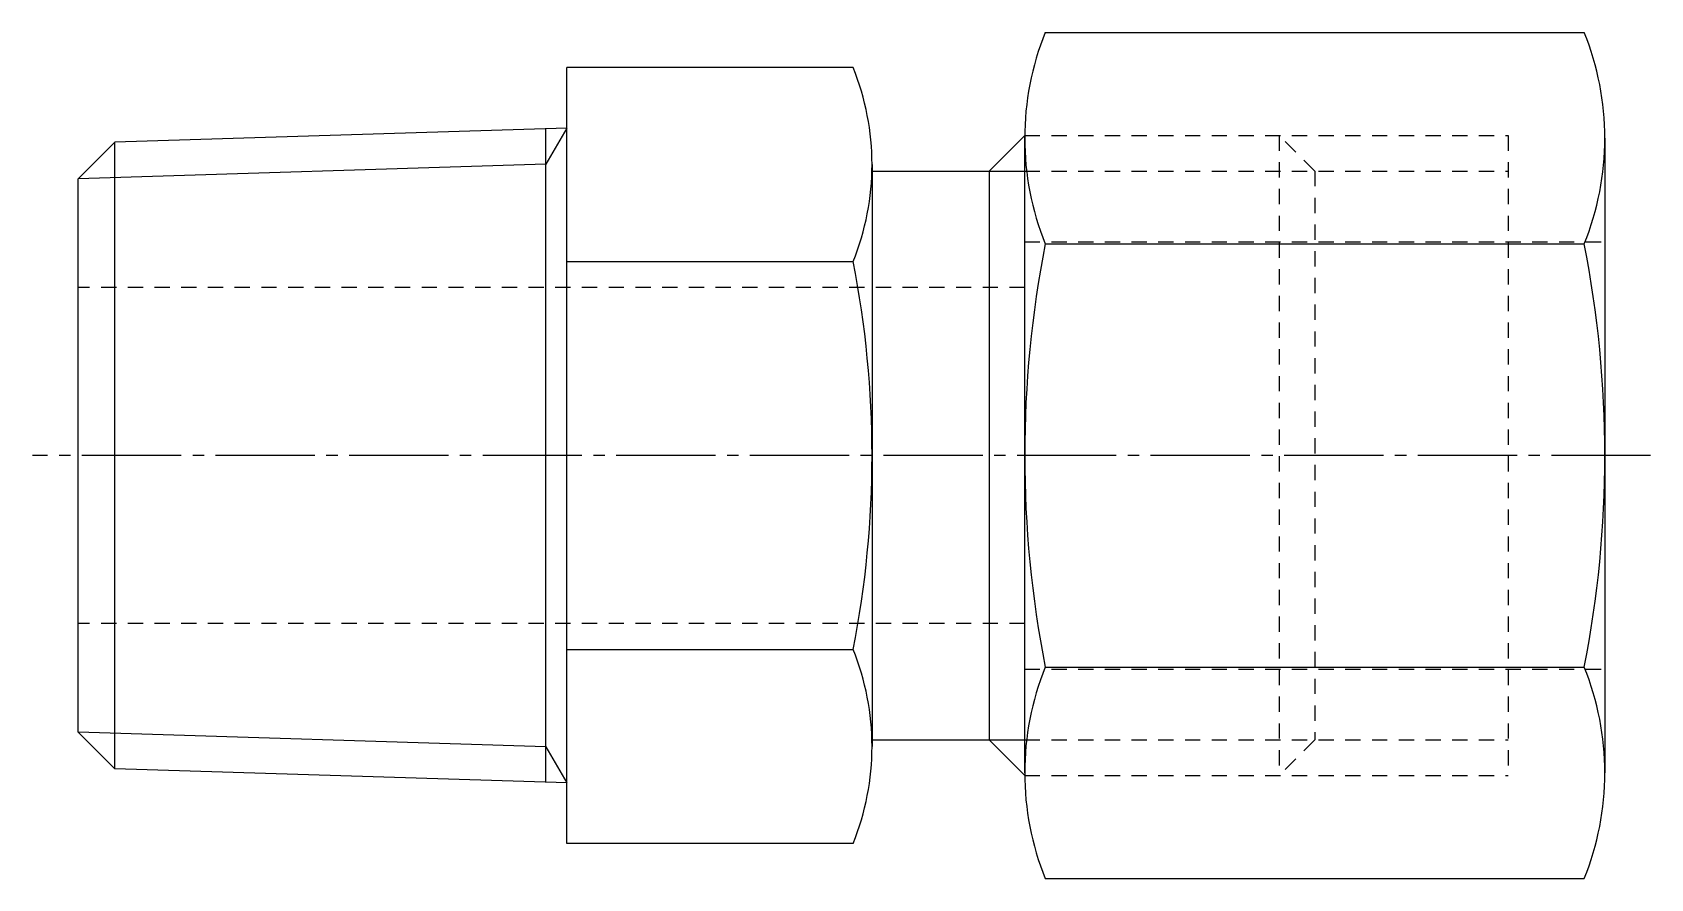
# Model space of a CAD drawing. Extents: x 5.3 to 87.3, y 5 to 83.5.
# Drawn here: x 34.3 to 87.3, y 55.8 to 83.5 of the extents above; entities outside this region: 2.
import ezdxf

# ---------------------------------------------------------------- set-up
doc = ezdxf.new("R2010")
doc.units = 0
doc.header["$LTSCALE"] = 0.25
doc.linetypes.add('CENTER', pattern=[17.5, 13, -1.5, 1.5, -1.5])
doc.linetypes.add('DASHED', pattern=[3.5, 2, -1.5])
doc.layers.get('0').update_dxf_attribs({"linetype": 'CONTINUOUS'})
doc.layers.add('CENTER', color=1, linetype='CENTER')
doc.styles.get("Standard").update_dxf_attribs({"font": 'txt.shx'})

msp = doc.modelspace()

# ---------------------------------------------------------------- linework, layer by layer
for p, q in [((67.453, 83.517), (85.107, 83.517)), ((61.163, 82.362), (51.78, 82.362)), ((51.78, 56.959), (51.78, 82.362)), ((51.78, 80.383), (36.979, 79.92)), ((51.097, 58.959), (51.097, 80.362)), ((65.618, 78.976), (66.78, 80.138)), ((66.78, 69.66), (66.78, 80.138)), ((85.78, 80.053), (85.78, 69.66)), ((35.78, 78.721), (36.979, 79.92)), ((36.979, 59.4), (36.979, 79.92)), ((61.777, 78.976), (65.618, 78.976)), ((61.78, 79.187), (61.78, 60.134)), ((65.618, 78.976), (65.618, 60.345)), ((35.78, 60.6), (35.78, 78.721)), ((67.453, 76.589), (85.107, 76.589)), ((51.78, 76.011), (61.163, 76.011)), ((66.78, 59.268), (66.78, 69.66)), ((85.78, 69.66), (85.78, 59.268)), ((51.78, 63.31), (61.163, 63.31)), ((67.453, 62.732), (85.107, 62.732)), ((35.78, 60.6), (36.979, 59.4)), ((61.777, 60.345), (65.618, 60.345)), ((65.618, 60.345), (66.78, 59.183)), ((51.78, 58.938), (36.979, 59.4)), ((61.163, 56.959), (51.78, 56.959)), ((67.453, 55.804), (85.107, 55.804))]:
    msp.add_line(p, q)
at = {"color": 3, "linetype": 'CONTINUOUS'}
for p, q in [((51.78, 80.383), (51.097, 79.2)), ((51.097, 79.2), (35.78, 78.721)), ((65.618, 78.976), (66.78, 78.976)), ((51.097, 60.121), (35.78, 60.6)), ((51.097, 60.121), (51.78, 58.938)), ((65.618, 60.345), (66.78, 60.345))]:
    msp.add_line(p, q, dxfattribs=at)
at = {"color": 3, "linetype": 'DASHED'}
for p, q in [((66.78, 80.138), (82.613, 80.138)), ((75.118, 80.138), (75.118, 59.183)), ((76.28, 78.976), (75.118, 80.138)), ((82.613, 80.138), (82.613, 59.183)), ((66.78, 78.976), (82.613, 78.976)), ((76.28, 78.976), (76.28, 60.345)), ((66.78, 76.66), (85.78, 76.66)), ((66.78, 75.16), (35.78, 75.16)), ((66.78, 64.16), (35.78, 64.16)), ((66.78, 62.66), (85.78, 62.66)), ((66.78, 60.345), (82.613, 60.345)), ((76.28, 60.345), (75.118, 59.183)), ((66.78, 59.183), (82.613, 59.183))]:
    msp.add_line(p, q, dxfattribs=at)
for centre, radius, start, end in [((76.032, 80.053), 9.252, 158.0126, 201.9874), ((76.527, 80.053), 9.252, 338.0126, 21.9874), ((53.298, 79.187), 8.481, 338.0126, 21.9874), ((102.78, 69.66), 36, 168.9042, 191.0958), ((49.78, 69.66), 36, 348.9042, 11.0958), ((28.78, 69.66), 33, 348.9042, 11.0958), ((53.298, 60.134), 8.481, 338.0126, 21.9874), ((76.032, 59.268), 9.252, 158.0126, 201.9874), ((76.527, 59.268), 9.252, 338.0126, 21.9874)]:
    msp.add_arc(centre, radius, start, end)
at = {"layer": 'CENTER'}
msp.add_line((87.28, 69.66), (34.28, 69.66), dxfattribs=at)

# ---------------------------------------------------------------- texts
for s, p in [('DKPT14 - 4', (5, 12.5)), ('DKPT144', (5, 5))]:
    msp.add_text(s, height=2).set_placement(p)

doc.saveas('drawing.dxf')
